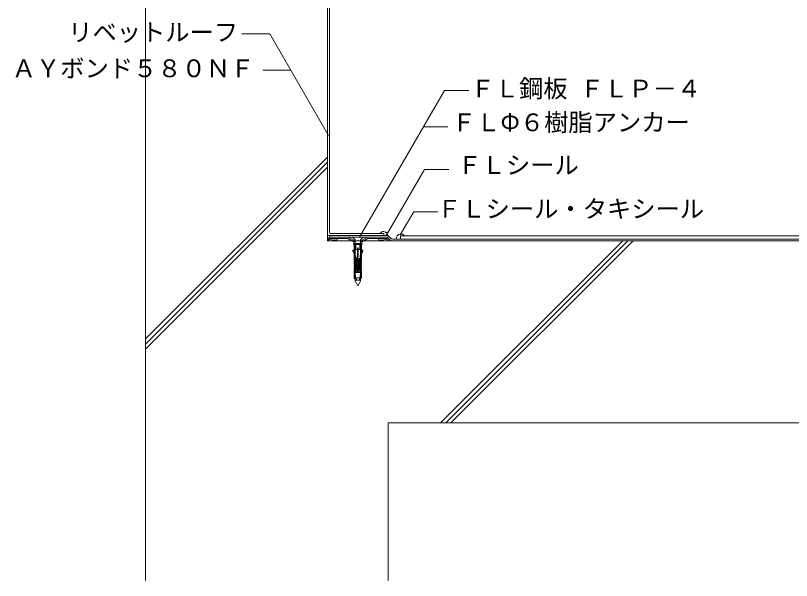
# Model space of a CAD drawing. Units: millimetres, scale not verified. Extents: x -704 to 717, y -504 to 387.
# Drawn here: x -704 to -65, y -391 to 75 of the extents above; entities that cross this region are included whole.
import ezdxf
from ezdxf.enums import TextEntityAlignment as Align

# ---------------------------------------------------------------- set-up
doc = ezdxf.new("R2010")
doc.units = ezdxf.units.MM
doc.header["$LTSCALE"] = 5
for name, color, linetype, lineweight in [('0-0', 7, 'Continuous', 9), ('1-0', 7, 'Continuous', 9), ('3-0', 7, 'Continuous', 9), ('5-0', 7, 'Continuous', 9), ('6-0', 7, 'Continuous', 9), ('A-0', 7, 'Continuous', 9), ('E-0', 7, 'Continuous', 9)]:
    doc.layers.add(name, color=color, linetype=linetype, lineweight=lineweight)
doc.styles.add('ＭＳ ゴシック', font='')
doc.styles.get('ＭＳ ゴシック').set_extended_font_data('MS Gothic')

msp = doc.modelspace()

# ---------------------------------------------------------------- linework, layer by layer
at = {"layer": '0-0'}
for p, q in [((-597.481, 299.747), (-597.481, -390.859)), ((-597.481, -191.774), (-447.481, -41.774)), ((-597.481, -196.016), (-447.481, -46.016)), ((-597.481, -200.259), (-447.481, -50.259)), ((-354.326, -260.877), (-204.326, -110.877)), ((-350.083, -260.877), (-200.083, -110.877)), ((-345.841, -260.877), (-195.841, -110.877)), ((-397.481, -260.877), (601.399, -260.877)), ((-397.481, -260.877), (-397.481, -390.859))]:
    msp.add_line(p, q, dxfattribs=at)
msp.add_lwpolyline([(-447.481, 189.123), (-447.481, -110.877), (601.399, -110.877)], dxfattribs=at)
at = {"layer": '1-0'}
for p, q in [((-445.981, 148.284), (-445.981, -103.877)), ((-447.481, -105.377), (-447.481, 98.156)), ((-446.481, -106.377), (-445.481, -106.377)), ((-398.572, -106.377), (-445.481, -106.377)), ((-445.481, -107.877), (-445.481, -106.377)), ((-445.481, -107.877), (-398.981, -107.877)), ((-444.981, -104.877), (-400.981, -104.877)), ((-400.981, -104.877), (-400.981, -106.377)), ((-398.779, -107.877), (-398.981, -107.877)), ((-398.072, -108.17), (-395.951, -110.291)), ((-397.158, -106.963), (-395.329, -108.791)), ((-394.537, -110.877), (106.068, -110.877)), ((-393.915, -109.377), (105.666, -109.377))]:
    msp.add_line(p, q, dxfattribs=at)
for centre, radius, start, end in [((-446.481, -105.377), 1, 180, 270), ((-444.981, -103.877), 1, 180, 270), ((-398.779, -108.877), 1, 45, 90), ((-398.572, -108.377), 2, 45, 90), ((-394.537, -108.877), 2, 225, 270), ((-393.915, -107.377), 2, 225, 270)]:
    msp.add_arc(centre, radius, start, end, dxfattribs=at)
at = {"layer": '3-0'}
for p, q in [((-403.432, -103.907), (-404.514, -104.877)), ((-401.802, -103.247), (-402.615, -103.465)), ((-399.675, -103.682), (-400.516, -103.332)), ((-398.399, -104.759), (-399.012, -104.132)), ((-397.859, -105.821), (-397.733, -106.562)), ((-390.604, -107.821), (-390.869, -109.377)), ((-390.064, -106.759), (-389.451, -106.132)), ((-388.787, -105.682), (-387.947, -105.332)), ((-386.661, -105.247), (-385.848, -105.465)), ((-385.031, -105.907), (-383.949, -106.877))]:
    msp.add_line(p, q, dxfattribs=at)
for centre, start, end in [((-402.097, -105.397), 105.00944, 131.85504), ((-401.284, -105.179), 67.42524, 105.00944), ((-400.443, -105.528), 44.3014, 67.42524), ((-399.83, -106.156), 9.65989, 44.3014), ((-388.632, -108.156), 135.6986, 170.34011), ((-388.02, -107.528), 112.57476, 135.6986), ((-387.179, -107.179), 74.99056, 112.57476), ((-386.366, -107.397), 48.14496, 74.99056)]:
    msp.add_arc(centre, 2, start, end, dxfattribs=at)
at = {"layer": '5-0'}
for p, q in [((-445.981, -107.877), (-398.982, -107.877)), ((-425.481, -110.707), (-430.383, -107.877)), ((-419.481, -110.707), (-414.58, -107.877)), ((-446.027, -109.774), (-439.615, -108.985)), ((-430.677, -108.977), (-445.981, -108.977)), ((-445.981, -110.877), (-439.481, -110.077)), ((-439.615, -108.985), (-439.481, -110.077)), ((-425.481, -111.977), (-430.677, -108.977)), ((-425.481, -110.707), (-425.481, -111.977)), ((-419.481, -111.977), (-414.285, -108.977)), ((-419.481, -110.707), (-419.481, -111.977)), ((-414.285, -108.977), (-398.982, -108.977)), ((-398.982, -110.877), (-405.482, -110.077))]:
    msp.add_line(p, q, dxfattribs=at)
msp.add_lwpolyline([(-398.936, -109.774), (-405.348, -108.985), (-405.482, -110.077)], dxfattribs=at)
for centre, radius, start, end in [((-445.981, -109.377), 1.5, 90, 270), ((-398.982, -109.377), 1.5, 270, 90), ((-445.981, -109.377), 0.4, 90, 263.40561), ((-398.982, -109.377), 0.4, 276.59439, 90)]:
    msp.add_arc(centre, radius, start, end, dxfattribs=at)
at = {"layer": '6-0'}
for p, q in [((-424.656, -110.08), (-426.86, -107.877)), ((-418.102, -107.877), (-426.86, -107.877)), ((-420.306, -110.081), (-418.102, -107.877)), ((-424.656, -110.08), (-424.656, -144.11)), ((-420.306, -110.081), (-420.306, -144.11)), ((-422.787, -117.007), (-422.787, -120.007)), ((-424.777, -125.227), (-425.481, -125.227)), ((-420.185, -125.227), (-419.481, -125.227)), ((-422.481, -147.877), (-424.656, -144.11)), ((-422.481, -147.877), (-420.306, -144.11))]:
    msp.add_line(p, q, dxfattribs=at)
at = {"layer": '6-0', "lineweight": 18}
for p, q in [((-426.063, -113.167), (-422.481, -113.167)), ((-426.063, -113.167), (-426.063, -113.347)), ((-426.063, -113.347), (-425.543, -113.857)), ((-422.481, -113.347), (-426.063, -113.347)), ((-425.014, -113.857), (-425.543, -113.857)), ((-425.543, -113.857), (-425.543, -117.727)), ((-425.014, -113.347), (-424.201, -113.857)), ((-425.014, -113.347), (-425.014, -117.667)), ((-424.201, -113.857), (-424.201, -117.667)), ((-422.481, -113.167), (-418.9, -113.167)), ((-422.481, -113.347), (-418.9, -113.347)), ((-420.762, -113.857), (-420.762, -117.667)), ((-419.949, -113.347), (-419.949, -117.667)), ((-419.42, -113.857), (-419.949, -113.857)), ((-419.42, -113.857), (-419.42, -117.727)), ((-425.481, -118.327), (-425.481, -118.522)), ((-422.787, -117.987), (-425.39, -117.987)), ((-425.39, -117.987), (-425.39, -118.113)), ((-425.39, -118.113), (-422.787, -118.113)), ((-425.014, -116.266), (-424.201, -117.667)), ((-424.201, -117.667), (-425.014, -117.667)), ((-422.787, -123.12), (-422.787, -121.027)), ((-422.175, -117.007), (-422.175, -120.007)), ((-419.573, -117.987), (-422.175, -117.987)), ((-422.175, -118.113), (-419.573, -118.113)), ((-422.175, -123.12), (-422.175, -121.027)), ((-419.949, -116.266), (-420.762, -117.667)), ((-420.762, -117.667), (-419.949, -117.667)), ((-419.573, -117.987), (-419.573, -118.113)), ((-419.481, -118.327), (-419.481, -118.522)), ((-425.481, -125.227), (-425.481, -126.607)), ((-425.481, -126.607), (-425.075, -127.297)), ((-425.481, -127.567), (-424.287, -127.567)), ((-425.481, -127.567), (-425.481, -128.047)), ((-424.37, -125.407), (-423.461, -125.407)), ((-424.287, -126.847), (-423.706, -126.847)), ((-424.287, -127.327), (-423.706, -127.327)), ((-423.706, -131.767), (-423.706, -126.83)), ((-423.094, -125.887), (-423.094, -126.83)), ((-423.094, -131.767), (-423.094, -126.83)), ((-423.094, -126.847), (-421.869, -126.847)), ((-423.094, -127.327), (-421.869, -127.327)), ((-422.807, -125.407), (-420.592, -125.407)), ((-421.869, -125.887), (-421.869, -130.824)), ((-421.257, -125.887), (-421.257, -130.824)), ((-421.257, -130.824), (-421.257, -125.887)), ((-421.257, -126.847), (-420.675, -126.847)), ((-421.257, -127.327), (-420.675, -127.327)), ((-419.481, -127.567), (-420.675, -127.567)), ((-419.481, -126.607), (-419.888, -127.297)), ((-419.481, -125.227), (-419.481, -126.607)), ((-419.481, -127.567), (-419.481, -128.047)), ((-425.481, -128.047), (-424.287, -128.047)), ((-425.481, -128.047), (-425.075, -128.737)), ((-425.481, -129.007), (-425.481, -129.487)), ((-425.481, -129.007), (-424.287, -129.007)), ((-425.481, -129.487), (-424.287, -129.487)), ((-425.481, -129.487), (-425.075, -130.177)), ((-425.481, -130.447), (-425.481, -130.927)), ((-425.481, -130.447), (-424.287, -130.447)), ((-425.481, -130.927), (-424.287, -130.927)), ((-425.481, -130.927), (-425.075, -131.617)), ((-425.481, -131.887), (-425.481, -132.367)), ((-425.481, -131.887), (-424.287, -131.887)), ((-425.481, -132.367), (-424.287, -132.367)), ((-425.481, -132.367), (-425.075, -133.057)), ((-425.481, -133.327), (-425.481, -133.807)), ((-425.481, -133.327), (-424.287, -133.327)), ((-425.481, -133.807), (-424.287, -133.807)), ((-425.481, -133.807), (-425.075, -134.497)), ((-424.287, -128.287), (-423.706, -128.287)), ((-424.287, -128.767), (-423.706, -128.767)), ((-424.287, -129.727), (-423.706, -129.727)), ((-424.287, -130.207), (-423.706, -130.207)), ((-424.287, -131.167), (-423.706, -131.167)), ((-424.287, -131.647), (-423.706, -131.647)), ((-424.287, -132.607), (-422.33, -132.607)), ((-424.287, -133.087), (-422.535, -133.087)), ((-424.287, -134.047), (-422.76, -134.047)), ((-423.094, -128.287), (-421.869, -128.287)), ((-423.094, -128.767), (-421.869, -128.767)), ((-423.094, -129.727), (-421.869, -129.727)), ((-423.094, -130.207), (-421.869, -130.207)), ((-423.094, -131.167), (-421.885, -131.167)), ((-423.094, -131.647), (-421.962, -131.647)), ((-422.143, -134.047), (-420.675, -134.047)), ((-421.879, -133.087), (-420.675, -133.087)), ((-421.869, -131.767), (-421.869, -130.824)), ((-421.647, -132.607), (-420.675, -132.607)), ((-421.337, -131.647), (-420.675, -131.647)), ((-421.271, -131.167), (-420.675, -131.167)), ((-421.257, -128.287), (-420.675, -128.287)), ((-421.257, -128.767), (-420.675, -128.767)), ((-421.257, -129.727), (-420.675, -129.727)), ((-421.257, -130.207), (-420.675, -130.207)), ((-419.481, -128.047), (-420.675, -128.047)), ((-419.481, -129.007), (-420.675, -129.007)), ((-419.481, -130.447), (-420.675, -130.447)), ((-419.481, -131.887), (-420.675, -131.887)), ((-419.481, -133.327), (-420.675, -133.327)), ((-419.481, -128.047), (-419.888, -128.737)), ((-419.481, -129.487), (-419.888, -130.177)), ((-419.481, -130.927), (-419.888, -131.617)), ((-419.481, -132.367), (-419.888, -133.057)), ((-419.481, -133.807), (-419.888, -134.497)), ((-425.481, -134.767), (-425.481, -135.247)), ((-425.481, -134.767), (-424.287, -134.767)), ((-425.481, -135.247), (-424.287, -135.247)), ((-425.481, -135.247), (-425.075, -135.937)), ((-425.481, -136.207), (-425.481, -141.367)), ((-425.481, -136.207), (-424.287, -136.207)), ((-424.799, -139.119), (-424.846, -139.327)), ((-424.846, -139.327), (-424.846, -141.367)), ((-424.587, -138.967), (-424.799, -139.119)), ((-424.375, -139.119), (-424.587, -138.967)), ((-424.327, -139.327), (-424.375, -139.119)), ((-424.327, -139.327), (-424.327, -141.367)), ((-424.287, -134.527), (-422.787, -134.527)), ((-424.287, -135.487), (-422.787, -135.487)), ((-424.287, -135.967), (-422.787, -135.967)), ((-424.287, -136.927), (-420.675, -136.927)), ((-422.787, -134.534), (-422.787, -136.627)), ((-422.175, -134.527), (-420.675, -134.527)), ((-422.175, -134.534), (-422.175, -136.627)), ((-422.175, -135.487), (-420.675, -135.487)), ((-422.175, -135.967), (-420.675, -135.967)), ((-419.481, -134.767), (-420.675, -134.767)), ((-419.481, -136.207), (-420.675, -136.207)), ((-420.588, -139.119), (-420.636, -139.327)), ((-420.636, -139.327), (-420.636, -141.367)), ((-420.376, -138.967), (-420.588, -139.119)), ((-420.164, -139.119), (-420.376, -138.967)), ((-420.116, -139.327), (-420.164, -139.119)), ((-420.116, -139.327), (-420.116, -141.367)), ((-419.481, -135.247), (-419.888, -135.937)), ((-419.481, -136.207), (-419.481, -141.367)), ((-425.481, -141.367), (-423.94, -143.167)), ((-425.481, -141.367), (-424.846, -141.367)), ((-424.846, -141.367), (-423.739, -143.167)), ((-424.327, -141.367), (-423.22, -143.167)), ((-424.327, -141.367), (-420.636, -141.367)), ((-422.481, -143.167), (-423.94, -143.167)), ((-422.481, -143.167), (-421.023, -143.167)), ((-420.636, -141.367), (-421.743, -143.167)), ((-420.116, -141.367), (-421.223, -143.167)), ((-419.481, -141.367), (-421.023, -143.167)), ((-420.116, -141.367), (-419.481, -141.367))]:
    msp.add_line(p, q, dxfattribs=at)
for points in [[(-419.949, -113.347), (-420.762, -113.857), (-424.201, -113.857)], [(-418.9, -113.167), (-418.9, -113.347), (-419.42, -113.857)], [(-425.481, -126.607), (-424.287, -126.607), (-424.287, -136.927)], [(-419.481, -126.607), (-420.675, -126.607), (-420.675, -136.927)], [(-419.481, -129.007), (-419.481, -129.487), (-420.675, -129.487)], [(-419.481, -130.447), (-419.481, -130.927), (-420.675, -130.927)], [(-419.481, -131.887), (-419.481, -132.367), (-420.675, -132.367)], [(-419.481, -133.327), (-419.481, -133.807), (-420.675, -133.807)], [(-419.481, -134.767), (-419.481, -135.247), (-420.675, -135.247)]]:
    msp.add_lwpolyline(points, dxfattribs=at)
for centre, major_axis, start_param, end_param in [((-426.093, -118.916), (-0.477, 0.11), 3.8139161, 6.9554881), ((-435.471, -124.26), (-10.141, 2.341), 3.2780964, 3.9003716), ((-436.723, -123.863), (-11.036, 2.548), 3.2499125, 3.8139058), ((-436.723, -123.863), (-11.991, 2.768), 3.2791494, 3.8139058), ((-425.236, -117.727), (-0.306, 0), 6.2831853, 7.3303829), ((-444.492, -125.227), (-20.204, 0), 3.1415927, 3.4870842), ((-425.175, -118.327), (-0.306, 0), 5.4877865, 6.2831853), ((-422.481, -117.007), (-0.306, 0), 3.1415927, 6.2831853), ((-422.481, -120.007), (-0.306, 0), 6.2831853, 9.424778), ((-422.481, -121.027), (-0.306, 0), 3.1415927, 6.2831853), ((-408.24, -123.863), (-11.991, -2.768), 5.6108724, 6.1456286), ((-400.471, -125.227), (-20.204, 0), 5.9376937, 6.2831853), ((-408.24, -123.863), (-11.396, -2.631), 5.5704903, 6.1709635), ((-408.24, -123.863), (-11.036, -2.548), 5.6108724, 6.1748655), ((-419.726, -117.727), (-0.306, 0), 2.0943951, 3.1415927), ((-419.787, -118.327), (-0.306, 0), 3.1415927, 3.9369915), ((-418.87, -118.916), (-0.477, -0.11), 2.4692753, 5.6108777), ((-425.234, -127.387), (-0.184, 0), 1.5707963, 3.6651914), ((-424.532, -125.227), (-0.245, 0), 4.4691437, 9.424778), ((-419.267, -126.83), (-4.439, 0), 5.8073031, 6.2831853), ((-423.4, -125.887), (-0.306, 0), 3.1415927, 5.1486912), ((-426.614, -123.12), (-3.827, 0), 2.6657104, 3.1415927), ((-419.267, -126.83), (-3.827, 0), 5.8072797, 6.2831853), ((-418.349, -123.12), (-4.439, 0), 6.2831853, 6.6567442), ((-426.614, -123.12), (-4.439, 0), 2.6657305, 3.1415927), ((-421.563, -125.887), (-0.306, 0), 3.1415927, 6.2831853), ((-425.696, -126.83), (-4.439, 0), 3.1415927, 3.4247479), ((-420.43, -125.227), (-0.245, 0), 6.2831853, 11.2388195), ((-419.729, -127.387), (-0.184, 0), 5.7595865, 7.8539816), ((-425.234, -128.827), (-0.184, 0), 1.5707963, 3.6651914), ((-425.234, -130.267), (-0.184, 0), 1.5707963, 3.6651914), ((-425.234, -131.707), (-0.184, 0), 1.5707963, 3.6651914), ((-425.234, -133.147), (-0.184, 0), 1.5707963, 3.6651914), ((-419.267, -130.824), (-4.439, 0), 6.2831853, 6.5663389), ((-423.4, -131.767), (-0.306, 0), 6.2831853, 9.424778), ((-418.349, -134.534), (-4.439, 0), 5.8073232, 6.2831853), ((-426.614, -134.534), (-4.439, 0), 3.1415927, 3.5151516), ((-425.696, -130.824), (-3.827, 0), 2.6656871, 3.1415927), ((-418.349, -134.534), (-3.827, 0), 5.8073031, 6.2831853), ((-421.563, -131.767), (-0.306, 0), 6.2831853, 8.2902914), ((-425.696, -130.824), (-4.439, 0), 2.6657104, 3.1415927), ((-419.729, -128.827), (-0.184, 0), 5.7595865, 7.8539816), ((-419.729, -130.267), (-0.184, 0), 5.7595865, 7.8539816), ((-419.729, -131.707), (-0.184, 0), 5.7595865, 7.8539816), ((-419.729, -133.147), (-0.184, 0), 5.7595865, 7.8539816), ((-425.234, -134.587), (-0.184, 0), 1.5707963, 3.6651914), ((-425.234, -136.027), (-0.184, 0), 1.5707963, 3.6651914), ((-422.481, -136.627), (-0.306, 0), 6.2831853, 9.424778), ((-419.729, -134.587), (-0.184, 0), 5.7595865, 7.8539816), ((-419.729, -136.027), (-0.184, 0), 5.7595865, 7.8539816)]:
    msp.add_ellipse(centre, major_axis=major_axis, ratio=0.98, start_param=start_param, end_param=end_param, dxfattribs=at)
at = {"layer": 'A-0'}
for p, q in [((-387.481, -106.877), (-387.481, -109.377)), ((-387.481, -106.877), (104.996, -106.877)), ((-387.481, -109.377), (105.666, -109.377))]:
    msp.add_line(p, q, dxfattribs=at)
at = {"layer": 'E-0'}
for p, q in [((-494.894, 59.72), (-517.988, 59.72)), ((-446.565, -23.988), (-494.894, 59.72)), ((-477.573, 29.72), (-500.667, 29.72)), ((-421.092, -107.971), (-351.158, 13.158)), ((-351.158, 13.158), (-331.158, 13.158)), ((-368.478, -16.842), (-348.478, -16.842)), ((-399.05, -106.396), (-367.637, -51.987)), ((-367.637, -51.987), (-347.637, -51.987)), ((-387.54, -105.954), (-376.515, -86.859)), ((-376.515, -86.859), (-356.515, -86.859))]:
    msp.add_line(p, q, dxfattribs=at)

# ---------------------------------------------------------------- texts
at = {"layer": 'E-0', "style": 'ＭＳ ゴシック'}
for s, p in [('リベットルーフ', (-661.063, 49.385)), ('ＡＹボンド５８０ＮＦ', (-707.578, 19.606)), ('ＦＬ鋼板 ＦＬＰ－４', (-329.708, 2.908)), ('ＦＬΦ６樹脂アンカー', (-345.059, -24.93)), ('ＦＬシール', (-340.494, -60.15)), ('ＦＬシール・タキシール', (-357.294, -96.219))]:
    msp.add_text(s, height=14.66, dxfattribs=at).set_placement(p, align=Align.BOTTOM_LEFT)

doc.saveas('drawing.dxf')
